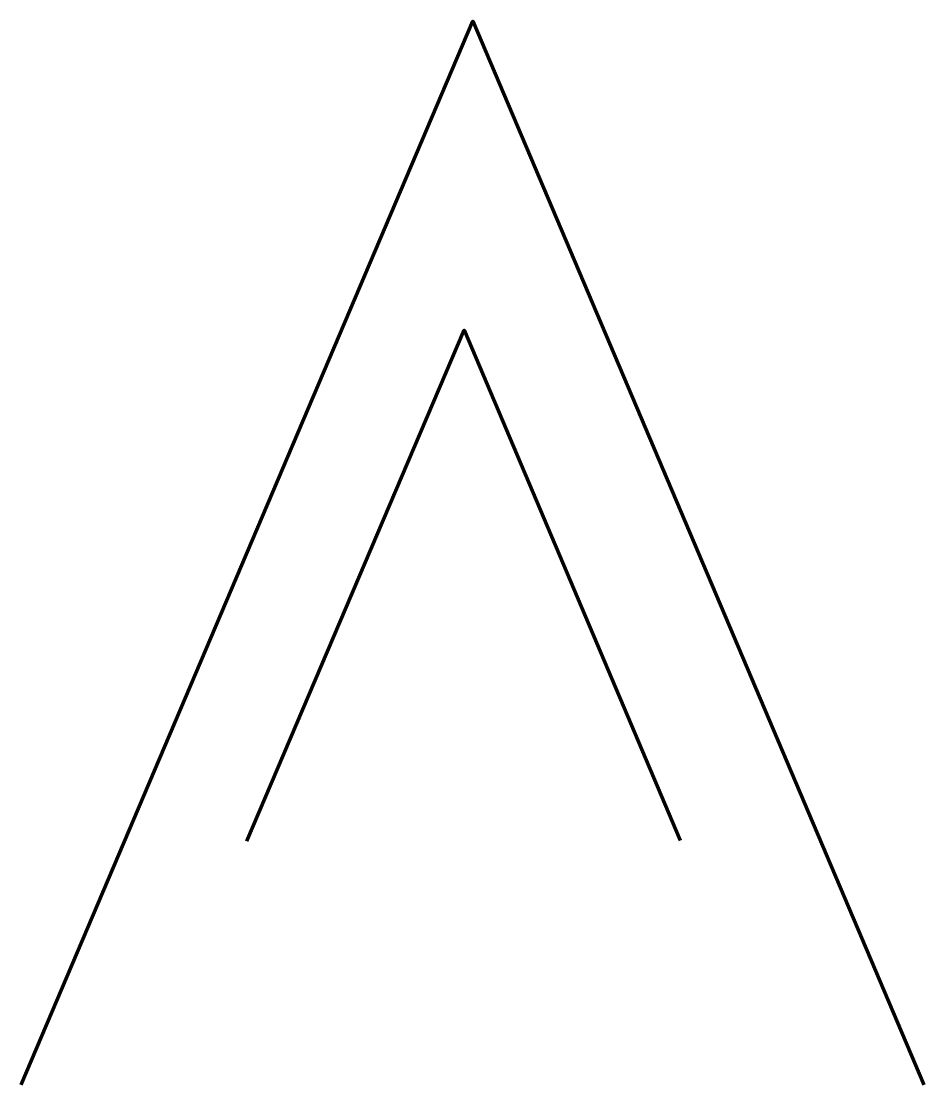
# Model space of a CAD drawing. Extents: x 1109 to 1944, y -1620 to -636.
import ezdxf

# ---------------------------------------------------------------- set-up
doc = ezdxf.new("R2010")
doc.units = 0
doc.header["$MEASUREMENT"] = 0
doc.layers.add('lumos_maxima_path', color=7, linetype='Continuous', lineweight=0)

msp = doc.modelspace()

# ---------------------------------------------------------------- linework, layer by layer
at = {"layer": 'lumos_maxima_path', "color": 7, "lineweight": 140}
for points in [[(1108.57, -1620.43), (1526.59, -635.71), (1944.1, -1620.43)], [(1317.45, -1394.87), (1518.62, -921.8), (1718.59, -1394.35)]]:
    msp.add_lwpolyline(points, dxfattribs=at)

doc.saveas('drawing.dxf')
